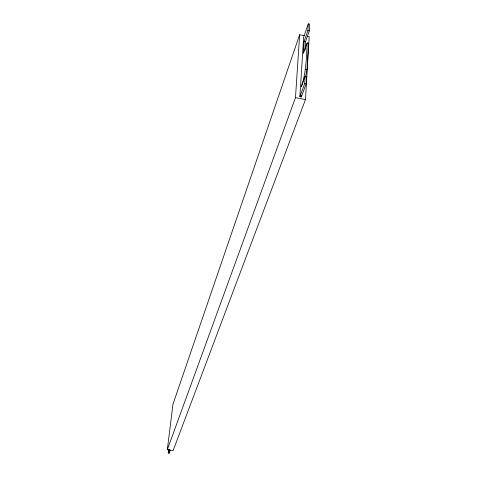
<?xml version="1.0" encoding="UTF-8"?>
<svg xmlns="http://www.w3.org/2000/svg" width="477" height="477" viewBox="0 0 477 477"><rect width="100%" height="100%" fill="white"/><g stroke="black" fill="none" stroke-linecap="round" stroke-linejoin="round"><path stroke-width="0.72" d="M304.976 50.252L305.507 41.612L309.281 30.91L309.68 24.13L308.291 23.85L303.628 37.236L299.884 96.652L301.309 96.932L306.133 83.916L306.568 76.618L305.125 76.332L301.285 86.82C306.073 72.784 306.556 57.717 307.14 42.924L308.547 43.204L306.979 69.66L305.507 76.791M304.415 35.697L299.639 34.732L172.936 404.305L167.32 449.698L173.109 450.598L305.477 99.592L309.197 36.669L307.146 36.252M299.884 96.652L304.69 83.63L305.125 76.332M307.14 42.924L303.366 53.573L304.129 41.338L307.886 30.623L308.291 23.85M301.309 96.932L301.398 95.442M167.32 449.698L295.484 97.636L299.639 34.732M170.337 450.127L169.216 453.15L168.399 453.025L168.846 449.37M169.216 453.15L169.395 451.689M168.399 453.025L169.734 449.394M295.484 97.636L305.477 99.592M304.69 83.63L306.133 83.916M305.548 69.374L306.979 69.66M304.129 41.338L305.507 41.612M307.886 30.623L309.281 30.91"/></g></svg>
